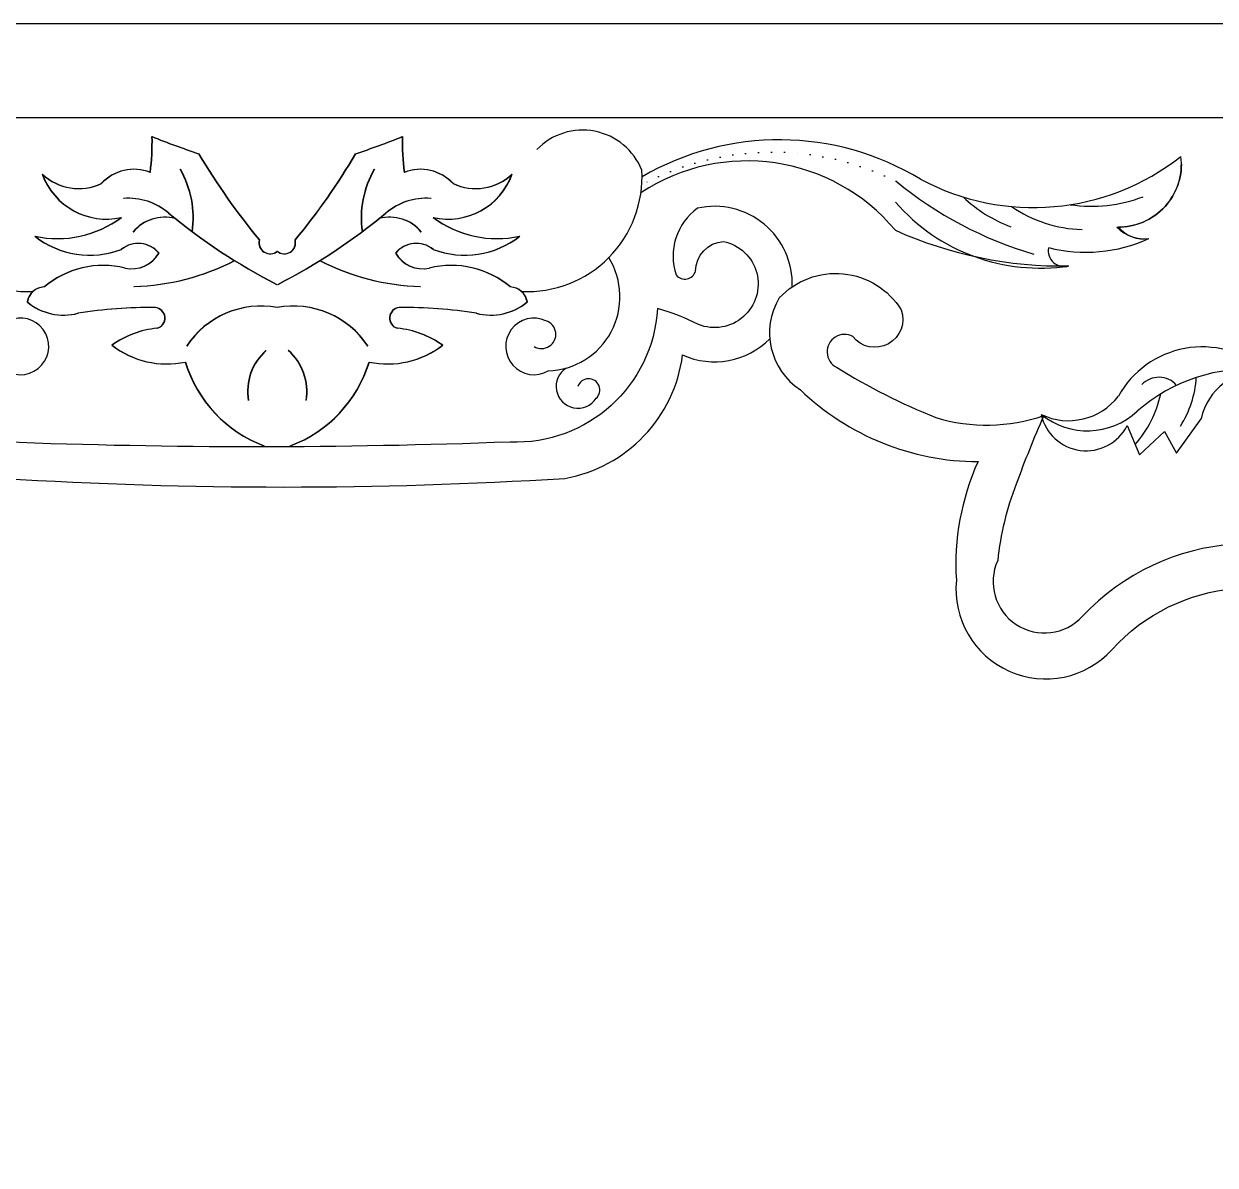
# Model space of a CAD drawing. Extents: x 4107 to 6907, y 781 to 4481.
# Drawn here: x 5358 to 6058, y 2828 to 3499 of the extents above; entities that cross this region are included whole.
import ezdxf

# ---------------------------------------------------------------- set-up
doc = ezdxf.new("R2010")
doc.units = 0
doc.header["$LTSCALE"] = 60
doc.header["$MEASUREMENT"] = 0
doc.linetypes.add('DOT2', pattern=[0.125, 0, -0.125])
for name, color, linetype in [('3', 3, 'CONTINUOUS'), ('4', 4, 'CONTINUOUS'), ('7', 7, 'CONTINUOUS')]:
    doc.layers.add(name, color=color, linetype=linetype)

msp = doc.modelspace()

# ---------------------------------------------------------------- linework, layer by layer
at = {"layer": '3'}
for p, q in [((6035.81, 3246.89), (6050.19, 3267.17)), ((6006.69, 3263.09), (6014.01, 3245.94)), ((6014.01, 3245.94), (6028.69, 3259.68)), ((6028.69, 3259.68), (6035.81, 3246.89))]:
    msp.add_line(p, q, dxfattribs=at)
for points in [[(6038.6, 3416.9, -0.414214), (6001.52, 3379.82, 6.277895), (6001.52, 3379.82, 0.260301), (6019.5, 3373.12)], [(5809.67, 3344.74, 0.491097), (5753.96, 3390.96, 0.330959), (5741.44, 3351.69, 0.600598), (5752.77, 3353.89, -0.397649), (5769.3, 3371.39, -1.088849), (5754.49, 3322.56, 0.049889), (5730.37, 3331.9, -0.409372), (5643.67, 3253.41, -0.018874), (5345.41, 3253.41, -0.46316), (5296.38, 3330.3, 0.01029), (5263.95, 3323.15, -1.069441), (5251.68, 3371.39, -0.397649), (5268.21, 3353.89, 0.600598), (5279.54, 3351.69, 0.330959), (5267.02, 3390.96, 0.528587), (5211.32, 3338.18)], [(5802.01, 3338.18, -0.494248), (5873.81, 3331.12, -0.848525), (5845.32, 3315.46, -0.848525)]]:
    msp.add_lwpolyline(points, format="xyb", dxfattribs=at)
for centre, radius, start, end in [((5686.33, 3399.32), 37.57, 21.9902, 135.89348), ((5802.02, 3270.74), 160.47, 58.81003, 120.2043), ((5951.47, 3531.69), 140.35, 241.7863, 308.22881), ((6001.52, 3416.9), 37.08, 268.72308, 7.03497), ((5400.2, 3385.36), 56.95, 351.72084, 30.10279), ((5400.4, 3385.36), 56.95, 351.72084, 30.10279), ((5612.94, 3385.36), 56.95, 149.89721, 188.27916), ((5613.13, 3385.36), 56.95, 149.89721, 188.27916), ((5783.13, 3305.15), 113.62, 39.87119, 123.37124), ((5359.55, 3409.43), 67.5, 176.63662, 272.85896), ((5653.79, 3409.43), 67.5, 267.14104, 3.36338), ((6015.55, 3582.51), 227.63, 230.50272, 253.72078), ((5419.13, 3360.69), 36.1, 49.26613, 94.70294), ((5419.32, 3360.69), 36.1, 49.26613, 94.70294), ((5594.01, 3360.69), 36.1, 85.29706, 130.73387), ((5594.2, 3360.69), 36.1, 85.29706, 130.73387), ((5955.53, 3468.52), 112.8, 220.95273, 278.63902), ((5966.51, 3456.53), 81.49, 226.41567, 249.77074), ((5985.88, 3475.5), 83.42, 261.29733, 291.23545), ((5440.33, 3361.41), 24.25, 74.90488, 140.12377), ((5440.52, 3361.41), 24.25, 74.90488, 140.12377), ((5668.47, 3661.31), 354.47, 230.4354, 242.75828), ((5668.66, 3661.31), 354.47, 230.4354, 242.75828), ((5344.67, 3661.31), 354.47, 297.24172, 309.5646), ((5344.86, 3661.31), 354.47, 297.24172, 309.5646), ((5572.81, 3361.41), 24.25, 39.87623, 105.09512), ((5573, 3361.41), 24.25, 39.87623, 105.09512), ((5981.87, 3454.36), 75.92, 235.32861, 268.71198), ((6016.82, 3395.31), 22.35, 223.82694, 276.9059), ((5968.53, 3596.88), 239.91, 245.8407, 270.94203), ((5982.23, 3455.34), 90.27, 255.98988, 294.38746), ((5969.78, 3366.16), 9.54, 170.43239, 286.36408), ((5418.74, 3481.97), 137.09, 271.50429, 297.27567), ((5418.93, 3481.97), 137.09, 271.50429, 297.27567), ((5594.4, 3481.97), 137.09, 242.72433, 268.49571), ((5594.59, 3481.97), 137.09, 242.72433, 268.49571), ((5664.65, 3338.89), 43.65, 271.87519, 31.83519), ((5497.27, 3280.47), 52.96, 79.84042, 146.35851), ((5497.46, 3280.47), 52.96, 79.84042, 146.35851), ((5515.87, 3280.47), 52.96, 33.64149, 100.15958), ((5516.06, 3280.47), 52.96, 33.64149, 100.15958), ((5355.6, 3309.68), 16.65, 239.95878, 114.83034), ((5657.74, 3309.68), 16.65, 65.16966, 300.04122), ((5662.18, 3316.8), 8.39, 238.06154, 72.27776), ((5840.4, 3306.49), 10.23, 61.30147, 242.96543), ((6050.8, 3253.1), 56.28, 49.7929, 151.04663), ((5521.67, 3283.04), 32.54, 131.65597, 189.29886), ((5521.86, 3283.04), 32.54, 131.65597, 189.29886), ((5491.47, 3283.04), 32.54, 350.70114, 48.34403), ((5491.66, 3283.04), 32.54, 350.70114, 48.34403), ((5683.54, 3286.11), 12.8, 122.17129, 327.10839), ((6038.74, 3625.79), 386.08, 238.28018, 248.01226), ((6078.79, 3196.03), 100.39, 85.23609, 131.21308), ((6086.7, 3258.57), 37.51, 89.35373, 166.74516), ((5689.84, 3284.05), 6.62, 312.3179, 161.89888), ((6025.4, 3277.64), 13.86, 41.18619, 136.44941), ((5987.88, 3295.09), 59.63, 327.22796, 356.43504), ((5961.09, 3296.12), 66.96, 318.75426, 347.57373), ((5972.21, 3303.19), 37.2, 244.45979, 322.09638), ((5924.08, 3366.61), 103.23, 253.17248, 288.95644), ((6555.73, 3006), 653.38, 156.26631, 160.08404), ((5983.3, 3303.11), 43.1, 230.98344, 312.91715), ((5982.58, 3275.27), 27.01, 192.06459, 333.19073), ((6100.05, 3166.24), 170.43, 158.54781, 174.10112), ((6079.41, 3057.62), 136.07, 326.70948, 136.70958), ((5958.05, 3171.3), 30.21, 155.65589, 317.59592)]:
    msp.add_arc(centre, radius, start, end, dxfattribs=at)
at = {"layer": '3', "linetype": 'DOT2'}
msp.add_arc((5797.98, 3261), 163, 63.47859, 118.13201, dxfattribs=at)
at = {"layer": '4', "linetype": 'BYBLOCK'}
for points in [[(5802.01, 3338.18, 0.403981), (5814.5, 3284.15, 0.192756), (5918.98, 3241.89, 0.12332), (5906.22, 3172.1, 0.721825), (5997.77, 3131.29, -0.932499), (6170.51, 2996.03, 0.581899), (6281.48, 2828.48, 0.009104), (6282.61, 2828.09)], [(5216.67, 3322.85, 0.420883), (5280.81, 3305.62, 0.381317), (5345.07, 3232.07, 0.030827), (5675.91, 3232.07, 0.327579), (5745.15, 3304.64, 0.313319), (5796.47, 3314.16, 0.313319)]]:
    msp.add_lwpolyline(points, format="xyb", dxfattribs=at)
at = {"layer": '7'}
for points in [[(6856.78, 3499.41), (6856.78, 3499.41), (6856.78, 3499.41), (4156.55, 3499.41)], [(6485.69, 3444.14), (4527.65, 3444.14)]]:
    msp.add_lwpolyline(points, dxfattribs=at)
for centre, radius, start, end in [((5296.06, 3429.73), 136.92, 352.58016, 1.38747), ((5296.25, 3429.73), 136.92, 352.58016, 1.38747), ((5635.8, 3944.77), 550.46, 248.37524, 251.41657), ((5635.99, 3944.77), 550.46, 248.37524, 251.41657), ((5377.34, 3944.77), 550.46, 288.58343, 291.62476), ((5377.53, 3944.77), 550.46, 288.58343, 291.62476), ((5717.08, 3429.73), 136.92, 178.61253, 187.41984), ((5717.27, 3429.73), 136.92, 178.61253, 187.41984), ((5803.21, 3625.85), 398.35, 210.61125, 219.53751), ((5803.4, 3625.85), 398.35, 210.61125, 219.53751), ((5209.93, 3625.85), 398.35, 320.46249, 329.38875), ((5210.12, 3625.85), 398.35, 320.46249, 329.38875), ((5422.31, 3387.66), 26.18, 68.67093, 137.2903), ((5422.5, 3387.66), 26.18, 68.67093, 137.2903), ((5590.83, 3387.66), 26.18, 42.7097, 111.32907), ((5591.02, 3387.66), 26.18, 42.7097, 111.32907), ((5405.99, 3424.53), 39.99, 199.85622, 282.78572), ((5389.84, 3434.07), 31.55, 227.12189, 294.78085), ((5390.04, 3434.07), 31.55, 227.12189, 294.78085), ((5406.18, 3424.53), 39.99, 199.85622, 282.78572), ((5607.15, 3424.53), 39.99, 257.21428, 340.14378), ((5607.34, 3424.53), 39.99, 257.21428, 340.14378), ((5623.3, 3434.07), 31.55, 245.21915, 312.87811), ((5623.49, 3434.07), 31.55, 245.21915, 312.87811), ((5377.23, 3436.05), 62.98, 257.83164, 306.67136), ((5377.42, 3436.05), 62.98, 257.83164, 306.67136), ((5635.92, 3436.05), 62.98, 233.32864, 282.16836), ((5636.11, 3436.05), 62.98, 233.32864, 282.16836), ((5396.22, 3415.52), 52.21, 231.8195, 290.89443), ((5396.41, 3415.52), 52.21, 231.8195, 290.89443), ((5502.42, 3370.73), 6.6, 166.4996, 309.5345), ((5502.62, 3370.73), 6.6, 166.4996, 309.5345), ((5510.72, 3370.73), 6.6, 230.4655, 13.5004), ((5510.91, 3370.73), 6.6, 230.4655, 13.5004), ((5616.92, 3415.52), 52.21, 249.10557, 308.1805), ((5617.11, 3415.52), 52.21, 249.10557, 308.1805), ((5424.8, 3354.56), 15.73, 39.32767, 129.26381), ((5424.99, 3354.56), 15.73, 39.32767, 129.26381), ((5420.8, 3374.1), 18.78, 258.48877, 329.38873), ((5420.99, 3374.1), 18.78, 258.48877, 329.38873), ((5588.34, 3354.56), 15.73, 50.73619, 140.67233), ((5592.34, 3374.1), 18.78, 210.61127, 281.51123), ((5588.54, 3354.56), 15.73, 50.73619, 140.67233), ((5592.53, 3374.1), 18.78, 210.61127, 281.51123), ((5404.01, 3303.91), 53.4, 75.86613, 130.28947), ((5404.2, 3303.91), 53.4, 75.86613, 130.28947), ((5609.13, 3303.91), 53.4, 49.71053, 104.13387), ((5609.32, 3303.91), 53.4, 49.71053, 104.13387), ((5369.85, 3334.2), 10.45, 92.03282, 171.1707), ((5370.04, 3334.2), 10.45, 92.03282, 171.1707), ((5643.29, 3334.2), 10.45, 8.8293, 87.96718), ((5643.48, 3334.2), 10.45, 8.8293, 87.96718), ((5380.88, 3361.4), 33.33, 230.16347, 284.80599), ((5381.07, 3361.4), 33.33, 230.16347, 284.80599), ((5430.33, 3081.07), 251.45, 88.9916, 99.36894), ((5430.52, 3081.07), 251.45, 88.9916, 99.36894), ((5434.27, 3326.31), 6.19, 284.8744, 85.52597), ((5434.46, 3326.31), 6.19, 284.8744, 85.52597), ((5578.87, 3326.31), 6.19, 94.47403, 255.1256), ((5579.06, 3326.31), 6.19, 94.47403, 255.1256), ((5582.81, 3081.07), 251.45, 80.63106, 91.0084), ((5583, 3081.07), 251.45, 80.63106, 91.0084), ((5632.27, 3361.4), 33.33, 255.19401, 309.83653), ((5632.46, 3361.4), 33.33, 255.19401, 309.83653), ((5440.83, 3266.64), 53.92, 95.29035, 125.77971), ((5441.02, 3266.64), 53.92, 95.29035, 125.77971), ((5572.31, 3266.64), 53.92, 54.22029, 84.70965), ((5572.5, 3266.64), 53.92, 54.22029, 84.70965), ((5441.67, 3352.21), 52.88, 232.27044, 281.76833), ((5441.86, 3352.21), 52.88, 232.27044, 281.76833), ((5571.47, 3352.21), 52.88, 258.23167, 307.72956), ((5571.66, 3352.21), 52.88, 258.23167, 307.72956), ((5525.79, 3323.04), 76.74, 197.13303, 249.4182), ((5525.98, 3323.04), 76.74, 197.13303, 249.4182), ((5487.35, 3323.04), 76.74, 290.5818, 342.86697), ((5487.54, 3323.04), 76.74, 290.5818, 342.86697)]:
    msp.add_arc(centre, radius, start, end, dxfattribs=at)

doc.saveas('drawing.dxf')
